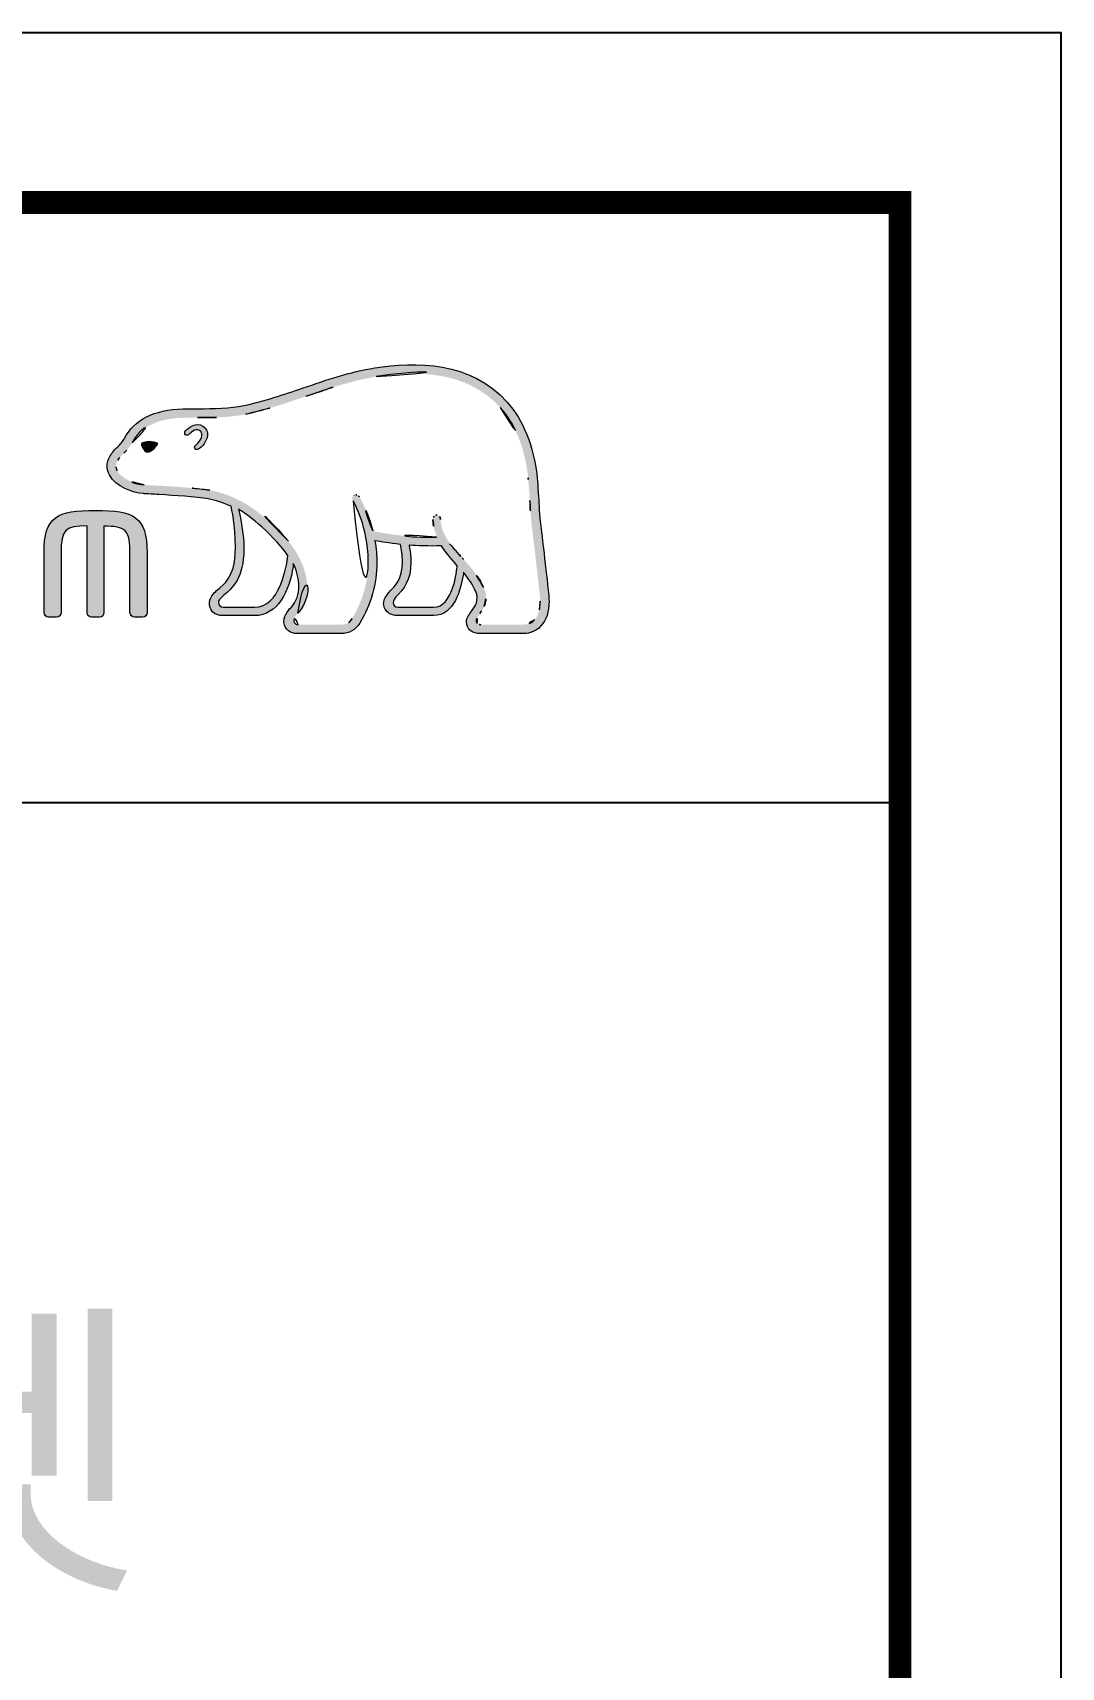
# Model space of a CAD drawing. Extents: x 16296660632 to 16296676072, y -37409619871 to -37409617340.
# Drawn here: x 16296676004.7 to 16296676071.9, y -37409617447.2 to -37409617340.5 of the extents above; entities that cross this region are included whole.
import ezdxf

# ---------------------------------------------------------------- set-up
doc = ezdxf.new("R2010")
doc.units = 0
doc.header["$LTSCALE"] = 10
doc.header["$MEASUREMENT"] = 0
doc.layers.get('0').update_dxf_attribs({"linetype": 'CONTINUOUS'})
doc.layers.add('레이어 1', color=7, linetype='CONTINUOUS', lineweight=0)
doc.styles.add('Daelim Dimension', font='NanumGothic.ttf')

msp = doc.modelspace()

# ---------------------------------------------------------------- hatches: boundary and pattern name
at = {"layer": '레이어 1'}
h = msp.add_hatch(color=5, dxfattribs=at)
h.dxf.hatch_style = 1
edge = h.paths.add_edge_path(flags=16)
edge.add_spline(control_points=[(16296676037.50094, -37409617378.81268), (16296676037.21741, -37409617379.12654), (16296676036.86111, -37409617379.12936), (16296676036.84569, -37409617379.12936), (16296676036.84569, -37409617379.12936), (16296676033.99148, -37409617379.12936), (16296676033.99148, -37409617379.12936), (16296676033.88661, -37409617379.12936), (16296676033.80649, -37409617379.10307), (16296676033.75459, -37409617379.05183), (16296676033.71128, -37409617379.00941), (16296676033.69024, -37409617378.94489), (16296676033.69024, -37409617378.86493), (16296676033.69024, -37409617378.70397), (16296676033.80774, -37409617378.55598), (16296676033.93257, -37409617378.39887), (16296676034.04829, -37409617378.25019), (16296676034.15823, -37409617378.10921), (16296676034.21977, -37409617377.93597), (16296676034.37601, -37409617377.51552), (16296676034.36004, -37409617377.06698), (16296676034.17348, -37409617376.67177), (16296676033.83647, -37409617375.95672), (16296676033.33642, -37409617375.39493), (16296676032.85177, -37409617374.85207), (16296676032.85177, -37409617374.85207), (16296676032.68764, -37409617374.67182), (16296676032.68764, -37409617374.67007), (16296676032.05764, -37409617373.96801), (16296676031.40659, -37409617373.24173), (16296676031.35522, -37409617372.25703), (16296676031.34347, -37409617372.06204), (16296676031.25335, -37409617371.94421), (16296676031.12798, -37409617371.94948), (16296676031.12798, -37409617371.94948), (16296676030.94333, -37409617372.03818), (16296676030.93931, -37409617372.03818), (16296676030.88934, -37409617372.09325), (16296676030.86146, -37409617372.1753), (16296676030.86146, -37409617372.26965), (16296676030.86146, -37409617372.26965), (16296676030.86304, -37409617372.30296), (16296676030.86304, -37409617372.30331), (16296676030.88829, -37409617372.65926), (16296676030.97315, -37409617373.00853), (16296676031.12237, -37409617373.37112), (16296676031.12237, -37409617373.37112), (16296676031.13693, -37409617373.40762), (16296676031.13693, -37409617373.40762), (16296676031.13693, -37409617373.40762), (16296676031.09834, -37409617373.409), (16296676031.09834, -37409617373.409), (16296676029.26601, -37409617373.48161), (16296676027.46966, -37409617373.13583), (16296676026.94135, -37409617373.00853), (16296676026.61555, -37409617371.69768), (16296676026.0871, -37409617370.82868), (16296676026.06429, -37409617370.79186), (16296676026.02326, -37409617370.72383), (16296676025.95768, -37409617370.67157), (16296676025.89456, -37409617370.65334), (16296676025.89456, -37409617370.65334), (16296676025.74025, -37409617370.67648), (16296676025.72132, -37409617370.67894), (16296676025.70835, -37409617370.69823), (16296676025.68135, -37409617370.7347), (16296676025.62173, -37409617370.81466), (16296676025.62173, -37409617370.81466), (16296676025.61438, -37409617370.87883), (16296676025.61438, -37409617370.87883), (16296676025.61438, -37409617370.87883), (16296676025.6631, -37409617371.05136), (16296676025.6631, -37409617371.05136), (16296676025.70309, -37409617371.12045), (16296676026.64396, -37409617372.76867), (16296676026.64396, -37409617374.95167), (16296676026.64396, -37409617376.29829), (16296676026.29012, -37409617377.5688), (16296676025.59227, -37409617378.72748), (16296676025.42552, -37409617379.00555), (16296676025.20582, -37409617379.12936), (16296676024.879, -37409617379.12936), (16296676024.879, -37409617379.12936), (16296676022.06544, -37409617379.12936), (16296676022.06544, -37409617379.12936), (16296676021.97217, -37409617379.12936), (16296676021.77754, -37409617379.06377), (16296676021.77754, -37409617378.86037), (16296676021.77754, -37409617378.74815), (16296676021.88152, -37409617378.56404), (16296676022.05477, -37409617378.37012), (16296676023.22726, -37409617377.06454), (16296676022.55081, -37409617375.02531), (16296676021.42635, -37409617373.68184), (16296676020.34026, -37409617372.38606), (16296676018.56774, -37409617370.75539), (16296676016.29181, -37409617370.35035), (16296676015.48524, -37409617370.20939), (16296676014.15984, -37409617370.13084), (16296676013.08937, -37409617370.06734), (16296676013.08937, -37409617370.06734), (16296676012.00734, -37409617370.00317), (16296676012.00734, -37409617370.00317), (16296676011.45204, -37409617369.96074), (16296676010.5343, -37409617369.61918), (16296676010.25498, -37409617369.09033), (16296676010.13698, -37409617368.87116), (16296676010.1503, -37409617368.64884), (16296676010.29828, -37409617368.3932), (16296676010.3914, -37409617368.2389), (16296676010.51922, -37409617368.10634), (16296676010.68001, -37409617367.94501), (16296676010.85779, -37409617367.76512), (16296676011.04068, -37409617367.57891), (16296676011.18307, -37409617367.33343), (16296676011.18307, -37409617367.33343), (16296676011.22392, -37409617367.25664), (16296676011.22392, -37409617367.25664), (16296676011.7673, -37409617366.2172), (16296676012.88667, -37409617365.66838), (16296676014.55225, -37409617365.62421), (16296676014.55225, -37409617365.62421), (16296676015.49156, -37409617365.61369), (16296676015.49156, -37409617365.61369), (16296676016.52291, -37409617365.60842), (16296676017.69315, -37409617365.60246), (16296676018.6547, -37409617365.39555), (16296676020.00518, -37409617365.10519), (16296676021.36005, -37409617364.64228), (16296676022.55571, -37409617364.2348), (16296676022.55571, -37409617364.2348), (16296676022.59393, -37409617364.22218), (16296676022.59393, -37409617364.22218), (16296676024.07276, -37409617363.71649), (16296676025.60209, -37409617363.1936), (16296676027.16543, -37409617362.93902), (16296676029.66739, -37409617362.52486), (16296676033.10319, -37409617362.53854), (16296676035.26481, -37409617364.96526), (16296676036.26392, -37409617366.08884), (16296676036.87935, -37409617367.63396), (16296676037.09117, -37409617369.55886), (16296676037.09117, -37409617369.55886), (16296676037.08311, -37409617369.55255), (16296676037.07573, -37409617369.54589), (16296676037.09291, -37409617369.58409), (16296676037.10905, -37409617369.80014), (16296676037.19812, -37409617371.02472), (16296676037.22373, -37409617371.61351), (16296676037.25074, -37409617372.22229), (16296676037.40467, -37409617373.35184), (16296676037.40467, -37409617373.35184), (16296676037.84093, -37409617377.12939), (16296676037.84093, -37409617377.12939), (16296676037.84093, -37409617377.12939), (16296676037.86688, -37409617377.58845), (16296676037.86688, -37409617377.58845), (16296676037.86688, -37409617378.13061), (16296676037.74414, -37409617378.54266), (16296676037.50094, -37409617378.81268)], knot_values=[0, 0, 0, 0, 1, 1, 1, 2, 2, 2, 3, 3, 3, 4, 4, 4, 5, 5, 5, 6, 6, 6, 7, 7, 7, 8, 8, 8, 9, 9, 9, 10, 10, 10, 11, 11, 11, 12, 12, 12, 13, 13, 13, 14, 14, 14, 15, 15, 15, 16, 16, 16, 17, 17, 17, 18, 18, 18, 19, 19, 19, 20, 20, 20, 21, 21, 21, 22, 22, 22, 23, 23, 23, 24, 24, 24, 25, 25, 25, 26, 26, 26, 27, 27, 27, 28, 28, 28, 29, 29, 29, 30, 30, 30, 31, 31, 31, 32, 32, 32, 33, 33, 33, 34, 34, 34, 35, 35, 35, 36, 36, 36, 37, 37, 37, 38, 38, 38, 39, 39, 39, 40, 40, 40, 41, 41, 41, 42, 42, 42, 43, 43, 43, 44, 44, 44, 45, 45, 45, 46, 46, 46, 47, 47, 47, 48, 48, 48, 49, 49, 49, 50, 50, 50, 51, 51, 51, 52, 52, 52, 53, 53, 53, 53], degree=3, periodic=0)
edge = h.paths.add_edge_path(flags=16)
edge.add_spline(control_points=[(16296676030.90284, -37409617377.99628), (16296676030.90284, -37409617377.99628), (16296676028.57448, -37409617377.99628), (16296676028.57448, -37409617377.99628), (16296676028.40229, -37409617377.99628), (16296676028.26623, -37409617377.85883), (16296676028.26623, -37409617377.68347), (16296676028.26623, -37409617377.5611), (16296676028.37249, -37409617377.40539), (16296676028.47297, -37409617377.29842), (16296676028.94657, -37409617376.845), (16296676029.43102, -37409617376.22079), (16296676029.43102, -37409617375.03583), (16296676029.43102, -37409617375.03583), (16296676029.40104, -37409617374.49752), (16296676029.40104, -37409617374.49543), (16296676029.40104, -37409617374.49543), (16296676029.31546, -37409617373.97184), (16296676029.31546, -37409617373.97184), (16296676029.31546, -37409617373.97184), (16296676029.3095, -37409617373.93887), (16296676029.3095, -37409617373.93887), (16296676029.3095, -37409617373.93887), (16296676029.34387, -37409617373.94134), (16296676029.34387, -37409617373.94134), (16296676029.77803, -37409617373.97254), (16296676030.62282, -37409617374.01955), (16296676031.42939, -37409617373.98132), (16296676031.63419, -37409617374.30711), (16296676031.96418, -37409617374.72617), (16296676032.44602, -37409617375.28445), (16296676032.42391, -37409617375.56221), (16296676032.19388, -37409617377.99628), (16296676030.90284, -37409617377.99628)], knot_values=[0, 0, 0, 0, 1, 1, 1, 2, 2, 2, 3, 3, 3, 4, 4, 4, 5, 5, 5, 6, 6, 6, 7, 7, 7, 8, 8, 8, 9, 9, 9, 10, 10, 10, 11, 11, 11, 11], degree=3, periodic=0)
edge = h.paths.add_edge_path(flags=16)
edge.add_spline(control_points=[(16296676019.21965, -37409617377.99628), (16296676019.21965, -37409617377.99628), (16296676017.17588, -37409617377.99628), (16296676017.17588, -37409617377.99628), (16296676017.02264, -37409617377.99628), (16296676016.8578, -37409617377.87004), (16296676016.8578, -37409617377.68347), (16296676016.8578, -37409617377.57022), (16296676016.95284, -37409617377.42993), (16296676017.12609, -37409617377.29071), (16296676017.64333, -37409617376.87866), (16296676018.42712, -37409617376.25513), (16296676018.51199, -37409617374.53363), (16296676018.51199, -37409617374.53363), (16296676018.52372, -37409617374.06408), (16296676018.52372, -37409617374.06408), (16296676018.52372, -37409617373.33186), (16296676018.35593, -37409617372.44779), (16296676018.19673, -37409617371.6577), (16296676018.19673, -37409617371.6577), (16296676018.17076, -37409617371.57706), (16296676018.17076, -37409617371.57706), (16296676018.17076, -37409617371.57706), (16296676018.23775, -37409617371.6293), (16296676018.23775, -37409617371.6293), (16296676018.54248, -37409617371.8169), (16296676020.21174, -37409617372.94821), (16296676021.39636, -37409617374.61958), (16296676021.29816, -37409617375.4107), (16296676020.85209, -37409617377.99628), (16296676019.21965, -37409617377.99628)], knot_values=[0, 0, 0, 0, 1, 1, 1, 2, 2, 2, 3, 3, 3, 4, 4, 4, 5, 5, 5, 6, 6, 6, 7, 7, 7, 8, 8, 8, 9, 9, 9, 10, 10, 10, 10], degree=3, periodic=0)
edge = h.paths.add_edge_path()
edge.add_spline(control_points=[(16296676038.41781, -37409617377.07224), (16296676038.41709, -37409617377.06698), (16296676037.98366, -37409617373.2733), (16296676037.98366, -37409617373.2733), (16296676037.82321, -37409617372.13954), (16296676037.80006, -37409617371.53496), (16296676037.77921, -37409617370.99912), (16296676037.77921, -37409617370.99912), (16296676037.67191, -37409617369.50135), (16296676037.67191, -37409617369.50028), (16296676037.44361, -37409617367.45021), (16296676036.78012, -37409617365.79428), (16296676035.69896, -37409617364.58337), (16296676033.36341, -37409617361.9592), (16296676029.71753, -37409617361.93149), (16296676027.06917, -37409617362.3681), (16296676025.44499, -37409617362.63673), (16296676023.89251, -37409617363.16663), (16296676022.39158, -37409617363.68002), (16296676022.39158, -37409617363.68002), (16296676022.3432, -37409617363.69719), (16296676022.3432, -37409617363.69719), (16296676021.16982, -37409617364.09731), (16296676019.83826, -37409617364.55286), (16296676018.53162, -37409617364.83128), (16296676017.63387, -37409617365.02312), (16296676016.50959, -37409617365.03189), (16296676015.51644, -37409617365.03715), (16296676015.51644, -37409617365.03715), (16296676014.53349, -37409617365.04906), (16296676014.53349, -37409617365.04906), (16296676012.64471, -37409617365.09572), (16296676011.35822, -37409617365.74976), (16296676010.70841, -37409617366.99221), (16296676010.70841, -37409617366.99221), (16296676010.67913, -37409617367.04586), (16296676010.67913, -37409617367.04586), (16296676010.57165, -37409617367.23419), (16296676010.41226, -37409617367.3941), (16296676010.26953, -37409617367.53719), (16296676010.11225, -37409617367.69569), (16296676009.93498, -37409617367.87347), (16296676009.79962, -37409617368.10352), (16296676009.66372, -37409617368.33393), (16296676009.59517, -37409617368.56747), (16296676009.59517, -37409617368.79682), (16296676009.59517, -37409617368.98969), (16296676009.64355, -37409617369.17907), (16296676009.74071, -37409617369.36002), (16296676010.14224, -37409617370.11821), (16296676011.28757, -37409617370.52744), (16296676011.97104, -37409617370.57619), (16296676011.97104, -37409617370.57619), (16296676012.97714, -37409617370.63931), (16296676013.00117, -37409617370.64142), (16296676014.00711, -37409617370.69823), (16296676015.38476, -37409617370.77782), (16296676016.18906, -37409617370.91986), (16296676016.65934, -37409617371.00297), (16296676017.19377, -37409617371.17164), (16296676017.68613, -37409617371.40347), (16296676017.72119, -37409617371.53111), (16296676017.97683, -37409617372.66767), (16296676017.97683, -37409617374.06478), (16296676017.97683, -37409617374.06478), (16296676017.96597, -37409617374.50806), (16296676017.96597, -37409617374.50806), (16296676017.8918, -37409617375.98125), (16296676017.24953, -37409617376.49606), (16296676016.77891, -37409617376.8727), (16296676016.73121, -37409617376.91023), (16296676016.3118, -37409617377.25845), (16296676016.28163, -37409617377.67752), (16296676016.26025, -37409617377.91458), (16296676016.32809, -37409617378.13061), (16296676016.47206, -37409617378.28596), (16296676016.62811, -37409617378.45428), (16296676016.86535, -37409617378.53949), (16296676017.17588, -37409617378.53949), (16296676017.17588, -37409617378.53949), (16296676019.21965, -37409617378.53949), (16296676019.21965, -37409617378.53949), (16296676020.74935, -37409617378.53949), (16296676021.50612, -37409617376.89235), (16296676021.73633, -37409617375.34933), (16296676021.73633, -37409617375.34933), (16296676021.74107, -37409617375.13226), (16296676021.74107, -37409617375.13226), (16296676021.74107, -37409617375.13226), (16296676021.80421, -37409617375.24097), (16296676021.80421, -37409617375.24097), (16296676022.00039, -37409617375.67756), (16296676022.11842, -37409617376.19939), (16296676022.11842, -37409617376.59249), (16296676022.11842, -37409617377.14413), (16296676021.94762, -37409617377.62597), (16296676021.62323, -37409617377.98506), (16296676021.54136, -37409617378.06608), (16296676021.13229, -37409617378.49005), (16296676021.13229, -37409617378.91332), (16296676021.13229, -37409617378.91332), (16296676021.13597, -37409617378.98312), (16296676021.13597, -37409617378.98312), (16296676021.19401, -37409617379.4832), (16296676021.59869, -37409617379.70657), (16296676021.97463, -37409617379.70657), (16296676021.97463, -37409617379.70657), (16296676024.879, -37409617379.70657), (16296676024.879, -37409617379.70657), (16296676025.40326, -37409617379.70657), (16296676025.82108, -37409617379.47054), (16296676026.08953, -37409617379.02521), (16296676026.82862, -37409617377.79815), (16296676027.20314, -37409617376.46556), (16296676027.20314, -37409617375.06563), (16296676027.20314, -37409617374.62867), (16296676027.16193, -37409617374.16227), (16296676027.08127, -37409617373.67833), (16296676027.08127, -37409617373.67833), (16296676027.07426, -37409617373.63975), (16296676027.07426, -37409617373.63975), (16296676027.07426, -37409617373.63975), (16296676027.11283, -37409617373.64783), (16296676027.11283, -37409617373.64783), (16296676027.46228, -37409617373.7155), (16296676028.02444, -37409617373.81299), (16296676028.71913, -37409617373.88803), (16296676028.71913, -37409617373.88803), (16296676028.73931, -37409617373.89049), (16296676028.73931, -37409617373.89049), (16296676028.73931, -37409617373.89049), (16296676028.83277, -37409617374.42284), (16296676028.83277, -37409617374.42284), (16296676028.83277, -37409617374.42284), (16296676028.85326, -37409617374.54907), (16296676028.85326, -37409617374.55118), (16296676028.85326, -37409617374.55118), (16296676028.88098, -37409617375.02216), (16296676028.88098, -37409617375.02216), (16296676028.88098, -37409617376.15241), (16296676028.36757, -37409617376.64406), (16296676028.09159, -37409617376.90777), (16296676028.08772, -37409617376.91128), (16296676027.70268, -37409617377.30263), (16296676027.66095, -37409617377.64981), (16296676027.66095, -37409617377.64981), (16296676027.64762, -37409617377.75643), (16296676027.64762, -37409617377.75643), (16296676027.64762, -37409617377.86549), (16296676027.67567, -37409617378.07941), (16296676027.86644, -37409617378.2765), (16296676028.03443, -37409617378.45149), (16296676028.29446, -37409617378.53949), (16296676028.64023, -37409617378.53949), (16296676028.64023, -37409617378.53949), (16296676030.90284, -37409617378.53949), (16296676030.90284, -37409617378.53949), (16296676032.27699, -37409617378.53949), (16296676032.69062, -37409617376.7924), (16296676032.85737, -37409617375.81329), (16296676032.85737, -37409617375.81329), (16296676032.8651, -37409617375.71229), (16296676032.8651, -37409617375.71229), (16296676032.8651, -37409617375.71229), (16296676032.91944, -37409617375.78629), (16296676032.91944, -37409617375.78629), (16296676033.2363, -37409617376.19098), (16296676033.5142, -37409617376.64089), (16296676033.64798, -37409617376.92075), (16296676033.71829, -37409617377.06628), (16296676033.75617, -37409617377.22794), (16296676033.75617, -37409617377.38997), (16296676033.75617, -37409617377.38997), (16296676033.70497, -37409617377.71751), (16296676033.70497, -37409617377.71751), (16296676033.65202, -37409617377.89529), (16296676033.53068, -37409617378.05906), (16296676033.41198, -37409617378.21758), (16296676033.23785, -37409617378.44376), (16296676033.0583, -37409617378.67837), (16296676033.0583, -37409617378.96313), (16296676033.0583, -37409617378.96313), (16296676033.07515, -37409617379.11987), (16296676033.07515, -37409617379.11987), (16296676033.15789, -37409617379.49792), (16296676033.46423, -37409617379.70657), (16296676033.93712, -37409617379.70657), (16296676033.93712, -37409617379.70657), (16296676036.84429, -37409617379.70657), (16296676036.84429, -37409617379.70657), (16296676036.9081, -37409617379.70657), (16296676037.47622, -37409617379.69256), (16296676037.92122, -37409617379.21106), (16296676038.27646, -37409617378.82637), (16296676038.44901, -37409617378.29752), (16296676038.44901, -37409617377.59545), (16296676038.44901, -37409617377.59545), (16296676038.41815, -37409617377.0747), (16296676038.41781, -37409617377.07224)], knot_values=[0, 0, 0, 0, 1, 1, 1, 2, 2, 2, 3, 3, 3, 4, 4, 4, 5, 5, 5, 6, 6, 6, 7, 7, 7, 8, 8, 8, 9, 9, 9, 10, 10, 10, 11, 11, 11, 12, 12, 12, 13, 13, 13, 14, 14, 14, 15, 15, 15, 16, 16, 16, 17, 17, 17, 18, 18, 18, 19, 19, 19, 20, 20, 20, 21, 21, 21, 22, 22, 22, 23, 23, 23, 24, 24, 24, 25, 25, 25, 26, 26, 26, 27, 27, 27, 28, 28, 28, 29, 29, 29, 30, 30, 30, 31, 31, 31, 32, 32, 32, 33, 33, 33, 34, 34, 34, 35, 35, 35, 36, 36, 36, 37, 37, 37, 38, 38, 38, 39, 39, 39, 40, 40, 40, 41, 41, 41, 42, 42, 42, 43, 43, 43, 44, 44, 44, 45, 45, 45, 46, 46, 46, 47, 47, 47, 48, 48, 48, 49, 49, 49, 50, 50, 50, 51, 51, 51, 52, 52, 52, 53, 53, 53, 54, 54, 54, 55, 55, 55, 56, 56, 56, 57, 57, 57, 58, 58, 58, 59, 59, 59, 60, 60, 60, 61, 61, 61, 62, 62, 62, 63, 63, 63, 64, 64, 64, 65, 65, 65, 66, 66, 66, 66], degree=3, periodic=0)
edge = h.paths.add_edge_path(flags=0)
edge.add_spline(control_points=[(16296676011.92159, -37409617367.26118), (16296676011.92159, -37409617367.26118), (16296676012.34452, -37409617367.07008), (16296676012.86844, -37409617367.27206), (16296676012.86844, -37409617367.27206), (16296676012.93332, -37409617367.29977), (16296676012.8488, -37409617367.41935), (16296676012.59368, -37409617367.76231), (16296676012.34224, -37409617367.83632), (16296676012.34224, -37409617367.83632), (16296676012.34224, -37409617367.83632), (16296676012.16007, -37409617367.90048), (16296676012.05767, -37409617367.77634), (16296676011.85076, -37409617367.53367), (16296676011.84446, -37409617367.39234), (16296676011.84446, -37409617367.39234), (16296676011.84446, -37409617367.39234), (16296676011.82306, -37409617367.28749), (16296676011.92159, -37409617367.26118)], knot_values=[0, 0, 0, 0, 1, 1, 1, 2, 2, 2, 3, 3, 3, 4, 4, 4, 5, 5, 5, 6, 6, 6, 6], degree=3, periodic=0)
edge = h.paths.add_edge_path(flags=0)
edge.add_spline(control_points=[(16296676014.71251, -37409617366.48337), (16296676014.6492, -37409617366.55246), (16296676014.6443, -37409617366.66749), (16296676014.71251, -37409617366.72815), (16296676014.77774, -37409617366.78706), (16296676014.89083, -37409617366.77164), (16296676014.95395, -37409617366.70221), (16296676014.98762, -37409617366.66749), (16296676015.33479, -37409617366.25543), (16296676015.63428, -37409617366.46619), (16296676015.74368, -37409617366.54475), (16296676015.78893, -37409617366.65626), (16296676015.77281, -37409617366.80038), (16296676015.7472, -37409617367.03148), (16296676015.54679, -37409617367.29381), (16296676015.40669, -37409617367.38358), (16296676015.32831, -37409617367.43127), (16296676015.27659, -37409617367.53367), (16296676015.31376, -37409617367.61644), (16296676015.35058, -37409617367.69883), (16296676015.45543, -37409617367.7234), (16296676015.53959, -37409617367.68411), (16296676015.79033, -37409617367.56417), (16296676016.10648, -37409617367.1637), (16296676016.14979, -37409617366.79023), (16296676016.17854, -37409617366.53002), (16296676016.06176, -37409617366.3175), (16296676015.8538, -37409617366.17408), (16296676015.40669, -37409617365.85671), (16296676014.89994, -37409617366.28137), (16296676014.71251, -37409617366.48337)], knot_values=[0, 0, 0, 0, 1, 1, 1, 2, 2, 2, 3, 3, 3, 4, 4, 4, 5, 5, 5, 6, 6, 6, 7, 7, 7, 8, 8, 8, 9, 9, 9, 10, 10, 10, 10], degree=3, periodic=0)
edge = h.paths.add_edge_path(flags=0)
edge.add_spline(control_points=[(16296676014.65534, -37409617366.79302), (16296676014.65534, -37409617366.79302), (16296676014.65534, -37409617366.79302), (16296676014.65534, -37409617366.79302), (16296676014.65534, -37409617366.79302), (16296676014.65534, -37409617366.79302), (16296676014.65534, -37409617366.79302)], knot_values=[0, 0, 0, 0, 1, 1, 1, 2, 2, 2, 2], degree=3, periodic=0)
h = msp.add_hatch(color=5, dxfattribs=at)
h.dxf.hatch_style = 2
edge = h.paths.add_edge_path()
edge.add_spline(control_points=[(16296676014.71251, -37409617366.48337), (16296676014.6492, -37409617366.55246), (16296676014.6443, -37409617366.66749), (16296676014.71251, -37409617366.72815), (16296676014.77774, -37409617366.78706), (16296676014.89083, -37409617366.77164), (16296676014.95395, -37409617366.70221), (16296676014.98762, -37409617366.66749), (16296676015.33479, -37409617366.25543), (16296676015.63428, -37409617366.46619), (16296676015.74368, -37409617366.54475), (16296676015.78893, -37409617366.65626), (16296676015.77281, -37409617366.80038), (16296676015.7472, -37409617367.03148), (16296676015.54679, -37409617367.29381), (16296676015.40669, -37409617367.38358), (16296676015.32831, -37409617367.43127), (16296676015.27659, -37409617367.53367), (16296676015.31376, -37409617367.61644), (16296676015.35058, -37409617367.69883), (16296676015.45543, -37409617367.7234), (16296676015.53959, -37409617367.68411), (16296676015.79033, -37409617367.56417), (16296676016.10648, -37409617367.1637), (16296676016.14979, -37409617366.79023), (16296676016.17854, -37409617366.53002), (16296676016.06176, -37409617366.3175), (16296676015.8538, -37409617366.17408), (16296676015.40669, -37409617365.85671), (16296676014.89994, -37409617366.28137), (16296676014.71251, -37409617366.48337)], knot_values=[0, 0, 0, 0, 1, 1, 1, 2, 2, 2, 3, 3, 3, 4, 4, 4, 5, 5, 5, 6, 6, 6, 7, 7, 7, 8, 8, 8, 9, 9, 9, 10, 10, 10, 10], degree=3, periodic=0)
h = msp.add_hatch(color=5, dxfattribs=at)
h.dxf.hatch_style = 2
edge = h.paths.add_edge_path()
edge.add_spline(control_points=[(16296676011.92159, -37409617367.26118), (16296676011.92159, -37409617367.26118), (16296676012.34452, -37409617367.07008), (16296676012.86844, -37409617367.27206), (16296676012.86844, -37409617367.27206), (16296676012.93332, -37409617367.29977), (16296676012.8488, -37409617367.41935), (16296676012.59368, -37409617367.76231), (16296676012.34224, -37409617367.83632), (16296676012.34224, -37409617367.83632), (16296676012.34224, -37409617367.83632), (16296676012.16007, -37409617367.90048), (16296676012.05767, -37409617367.77634), (16296676011.85076, -37409617367.53367), (16296676011.84446, -37409617367.39234), (16296676011.84446, -37409617367.39234), (16296676011.84446, -37409617367.39234), (16296676011.82306, -37409617367.28749), (16296676011.92159, -37409617367.26118)], knot_values=[0, 0, 0, 0, 1, 1, 1, 2, 2, 2, 3, 3, 3, 4, 4, 4, 5, 5, 5, 6, 6, 6, 6], degree=3, periodic=0)
h = msp.add_hatch(color=5, dxfattribs=at)
h.dxf.hatch_style = 2
edge = h.paths.add_edge_path()
edge.add_spline(control_points=[(16296676005.47641, -37409617374.4358), (16296676005.47641, -37409617374.4358), (16296676005.47641, -37409617378.33541), (16296676005.47641, -37409617378.33541), (16296676005.47641, -37409617378.50407), (16296676005.60895, -37409617378.64119), (16296676005.77168, -37409617378.64119), (16296676005.77168, -37409617378.64119), (16296676006.29348, -37409617378.64119), (16296676006.29348, -37409617378.64119), (16296676006.47759, -37409617378.64119), (16296676006.58771, -37409617378.4862), (16296676006.58771, -37409617378.33541), (16296676006.58771, -37409617378.33541), (16296676006.58771, -37409617374.53224), (16296676006.58771, -37409617374.53224), (16296676006.58771, -37409617372.85528), (16296676006.87212, -37409617372.69221), (16296676008.29027, -37409617372.68835), (16296676008.29027, -37409617372.79146), (16296676008.29027, -37409617378.33541), (16296676008.29027, -37409617378.33541), (16296676008.29027, -37409617378.5104), (16296676008.41618, -37409617378.64119), (16296676008.5831, -37409617378.64119), (16296676008.5831, -37409617378.64119), (16296676009.0958, -37409617378.64119), (16296676009.0958, -37409617378.64119), (16296676009.2792, -37409617378.64119), (16296676009.38898, -37409617378.4862), (16296676009.38898, -37409617378.33541), (16296676009.38898, -37409617378.33541), (16296676009.38898, -37409617372.80865), (16296676009.38898, -37409617372.69923), (16296676010.05246, -37409617372.70168), (16296676010.51852, -37409617372.75639), (16296676010.77084, -37409617373.00853), (16296676011.03664, -37409617373.27399), (16296676011.08855, -37409617373.76916), (16296676011.08855, -37409617374.53224), (16296676011.08855, -37409617374.53224), (16296676011.08855, -37409617378.33541), (16296676011.08855, -37409617378.33541), (16296676011.08855, -37409617378.50094), (16296676011.2241, -37409617378.64119), (16296676011.38436, -37409617378.64119), (16296676011.38436, -37409617378.64119), (16296676011.90863, -37409617378.64119), (16296676011.90863, -37409617378.64119), (16296676012.09046, -37409617378.64119), (16296676012.20284, -37409617378.48269), (16296676012.20284, -37409617378.33541), (16296676012.20284, -37409617378.33541), (16296676012.20284, -37409617374.4358), (16296676012.20284, -37409617374.4358), (16296676012.20284, -37409617372.07221), (16296676011.36472, -37409617371.67172), (16296676008.84576, -37409617371.67172), (16296676006.31769, -37409617371.67172), (16296676005.47641, -37409617372.07221), (16296676005.47641, -37409617374.4358)], knot_values=[0, 0, 0, 0, 1, 1, 1, 2, 2, 2, 3, 3, 3, 4, 4, 4, 5, 5, 5, 6, 6, 6, 7, 7, 7, 8, 8, 8, 9, 9, 9, 10, 10, 10, 11, 11, 11, 12, 12, 12, 13, 13, 13, 14, 14, 14, 15, 15, 15, 16, 16, 16, 17, 17, 17, 18, 18, 18, 19, 19, 19, 20, 20, 20, 20], degree=3, periodic=0)

# ---------------------------------------------------------------- linework, layer by layer
at = {"color": 5}
msp.add_line((16296676019.12909, -37409617378.53949), (16296676019.12909, -37409617378.53949), dxfattribs=at)
at = {"color": 5, "ltscale": 40}
msp.add_line((16296676061.3606, -37409617390.7536), (16296675957.3175, -37409617390.7536), dxfattribs=at)
at = {"ltscale": 0.5}
msp.add_lwpolyline([(16296675420.89228, -37409617817.49117), (16296676071.89228, -37409617817.49117), (16296676071.89228, -37409617340.49117), (16296675420.89228, -37409617340.49117)], close=True, dxfattribs=at)
at = {"color": 5, "linetype": 'ByBlock', "lineweight": 200, "const_width": 1.5}
msp.add_lwpolyline([(16296675431.36048, -37409617797.06645), (16296676061.36048, -37409617797.06645), (16296676061.36048, -37409617351.56645), (16296675431.36048, -37409617351.56645)], close=True, dxfattribs=at)
at = {"layer": '레이어 1', "color": 5}
for points, knots in [([(16296676038.41781, -37409617377.07224), (16296676038.41709, -37409617377.06698), (16296676037.98366, -37409617373.2733), (16296676037.98366, -37409617373.2733), (16296676037.82321, -37409617372.13954), (16296676037.80006, -37409617371.53496), (16296676037.77921, -37409617370.99912), (16296676037.77921, -37409617370.99912), (16296676037.67191, -37409617369.50135), (16296676037.67191, -37409617369.50028), (16296676037.44361, -37409617367.45021), (16296676036.78012, -37409617365.79428), (16296676035.69896, -37409617364.58337), (16296676033.36341, -37409617361.9592), (16296676029.71753, -37409617361.93149), (16296676027.06917, -37409617362.3681), (16296676025.44499, -37409617362.63673), (16296676023.89251, -37409617363.16663), (16296676022.39158, -37409617363.68002), (16296676022.39158, -37409617363.68002), (16296676022.3432, -37409617363.69719), (16296676022.3432, -37409617363.69719), (16296676021.16982, -37409617364.09731), (16296676019.83826, -37409617364.55286), (16296676018.53162, -37409617364.83128), (16296676017.63387, -37409617365.02312), (16296676016.50959, -37409617365.03189), (16296676015.51644, -37409617365.03715), (16296676015.51644, -37409617365.03715), (16296676014.53349, -37409617365.04906), (16296676014.53349, -37409617365.04906), (16296676012.64471, -37409617365.09572), (16296676011.35822, -37409617365.74976), (16296676010.70841, -37409617366.99221), (16296676010.70841, -37409617366.99221), (16296676010.67913, -37409617367.04586), (16296676010.67913, -37409617367.04586), (16296676010.57165, -37409617367.23419), (16296676010.41226, -37409617367.3941), (16296676010.26953, -37409617367.53719), (16296676010.11225, -37409617367.69569), (16296676009.93498, -37409617367.87347), (16296676009.79962, -37409617368.10352), (16296676009.66372, -37409617368.33393), (16296676009.59517, -37409617368.56747), (16296676009.59517, -37409617368.79682), (16296676009.59517, -37409617368.98969), (16296676009.64355, -37409617369.17907), (16296676009.74071, -37409617369.36002), (16296676010.14224, -37409617370.11821), (16296676011.28757, -37409617370.52744), (16296676011.97104, -37409617370.57619), (16296676011.97104, -37409617370.57619), (16296676012.97714, -37409617370.63931), (16296676013.00117, -37409617370.64142), (16296676014.00711, -37409617370.69823), (16296676015.38476, -37409617370.77782), (16296676016.18906, -37409617370.91986), (16296676016.65934, -37409617371.00297), (16296676017.19377, -37409617371.17164), (16296676017.68613, -37409617371.40347), (16296676017.72119, -37409617371.53111), (16296676017.97683, -37409617372.66767), (16296676017.97683, -37409617374.06478), (16296676017.97683, -37409617374.06478), (16296676017.96597, -37409617374.50806), (16296676017.96597, -37409617374.50806), (16296676017.8918, -37409617375.98125), (16296676017.24953, -37409617376.49606), (16296676016.77891, -37409617376.8727), (16296676016.73121, -37409617376.91023), (16296676016.3118, -37409617377.25845), (16296676016.28163, -37409617377.67752), (16296676016.26025, -37409617377.91458), (16296676016.32809, -37409617378.13061), (16296676016.47206, -37409617378.28596), (16296676016.62811, -37409617378.45428), (16296676016.86535, -37409617378.53949), (16296676017.17588, -37409617378.53949), (16296676017.17588, -37409617378.53949), (16296676019.21965, -37409617378.53949), (16296676019.21965, -37409617378.53949), (16296676020.74935, -37409617378.53949), (16296676021.50612, -37409617376.89235), (16296676021.73633, -37409617375.34933), (16296676021.73633, -37409617375.34933), (16296676021.74107, -37409617375.13226), (16296676021.74107, -37409617375.13226), (16296676021.74107, -37409617375.13226), (16296676021.80421, -37409617375.24097), (16296676021.80421, -37409617375.24097), (16296676022.00039, -37409617375.67756), (16296676022.11842, -37409617376.19939), (16296676022.11842, -37409617376.59249), (16296676022.11842, -37409617377.14413), (16296676021.94762, -37409617377.62597), (16296676021.62323, -37409617377.98506), (16296676021.54136, -37409617378.06608), (16296676021.13229, -37409617378.49005), (16296676021.13229, -37409617378.91332), (16296676021.13229, -37409617378.91332), (16296676021.13597, -37409617378.98312), (16296676021.13597, -37409617378.98312), (16296676021.19401, -37409617379.4832), (16296676021.59869, -37409617379.70657), (16296676021.97463, -37409617379.70657), (16296676021.97463, -37409617379.70657), (16296676024.879, -37409617379.70657), (16296676024.879, -37409617379.70657), (16296676025.40326, -37409617379.70657), (16296676025.82108, -37409617379.47054), (16296676026.08953, -37409617379.02521), (16296676026.82862, -37409617377.79815), (16296676027.20314, -37409617376.46556), (16296676027.20314, -37409617375.06563), (16296676027.20314, -37409617374.62867), (16296676027.16193, -37409617374.16227), (16296676027.08127, -37409617373.67833), (16296676027.08127, -37409617373.67833), (16296676027.07426, -37409617373.63975), (16296676027.07426, -37409617373.63975), (16296676027.07426, -37409617373.63975), (16296676027.11283, -37409617373.64783), (16296676027.11283, -37409617373.64783), (16296676027.46228, -37409617373.7155), (16296676028.02444, -37409617373.81299), (16296676028.71913, -37409617373.88803), (16296676028.71913, -37409617373.88803), (16296676028.73931, -37409617373.89049), (16296676028.73931, -37409617373.89049), (16296676028.73931, -37409617373.89049), (16296676028.83277, -37409617374.42284), (16296676028.83277, -37409617374.42284), (16296676028.83277, -37409617374.42284), (16296676028.85326, -37409617374.54907), (16296676028.85326, -37409617374.55118), (16296676028.85326, -37409617374.55118), (16296676028.88098, -37409617375.02216), (16296676028.88098, -37409617375.02216), (16296676028.88098, -37409617376.15241), (16296676028.36757, -37409617376.64406), (16296676028.09159, -37409617376.90777), (16296676028.08772, -37409617376.91128), (16296676027.70268, -37409617377.30263), (16296676027.66095, -37409617377.64981), (16296676027.66095, -37409617377.64981), (16296676027.64762, -37409617377.75643), (16296676027.64762, -37409617377.75643), (16296676027.64762, -37409617377.86549), (16296676027.67567, -37409617378.07941), (16296676027.86644, -37409617378.2765), (16296676028.03443, -37409617378.45149), (16296676028.29446, -37409617378.53949), (16296676028.64023, -37409617378.53949), (16296676028.64023, -37409617378.53949), (16296676030.90284, -37409617378.53949), (16296676030.90284, -37409617378.53949), (16296676032.27699, -37409617378.53949), (16296676032.69062, -37409617376.7924), (16296676032.85737, -37409617375.81329), (16296676032.85737, -37409617375.81329), (16296676032.8651, -37409617375.71229), (16296676032.8651, -37409617375.71229), (16296676032.8651, -37409617375.71229), (16296676032.91944, -37409617375.78629), (16296676032.91944, -37409617375.78629), (16296676033.2363, -37409617376.19098), (16296676033.5142, -37409617376.64089), (16296676033.64798, -37409617376.92075), (16296676033.71829, -37409617377.06628), (16296676033.75617, -37409617377.22794), (16296676033.75617, -37409617377.38997), (16296676033.75617, -37409617377.38997), (16296676033.70497, -37409617377.71751), (16296676033.70497, -37409617377.71751), (16296676033.65202, -37409617377.89529), (16296676033.53068, -37409617378.05906), (16296676033.41198, -37409617378.21758), (16296676033.23785, -37409617378.44376), (16296676033.0583, -37409617378.67837), (16296676033.0583, -37409617378.96313), (16296676033.0583, -37409617378.96313), (16296676033.07515, -37409617379.11987), (16296676033.07515, -37409617379.11987), (16296676033.15789, -37409617379.49792), (16296676033.46423, -37409617379.70657), (16296676033.93712, -37409617379.70657), (16296676033.93712, -37409617379.70657), (16296676036.84429, -37409617379.70657), (16296676036.84429, -37409617379.70657), (16296676036.9081, -37409617379.70657), (16296676037.47622, -37409617379.69256), (16296676037.92122, -37409617379.21106), (16296676038.27646, -37409617378.82637), (16296676038.44901, -37409617378.29752), (16296676038.44901, -37409617377.59545), (16296676038.44901, -37409617377.59545), (16296676038.41815, -37409617377.0747), (16296676038.41781, -37409617377.07224)], [0, 0, 0, 0, 1, 1, 1, 2, 2, 2, 3, 3, 3, 4, 4, 4, 5, 5, 5, 6, 6, 6, 7, 7, 7, 8, 8, 8, 9, 9, 9, 10, 10, 10, 11, 11, 11, 12, 12, 12, 13, 13, 13, 14, 14, 14, 15, 15, 15, 16, 16, 16, 17, 17, 17, 18, 18, 18, 19, 19, 19, 20, 20, 20, 21, 21, 21, 22, 22, 22, 23, 23, 23, 24, 24, 24, 25, 25, 25, 26, 26, 26, 27, 27, 27, 28, 28, 28, 29, 29, 29, 30, 30, 30, 31, 31, 31, 32, 32, 32, 33, 33, 33, 34, 34, 34, 35, 35, 35, 36, 36, 36, 37, 37, 37, 38, 38, 38, 39, 39, 39, 40, 40, 40, 41, 41, 41, 42, 42, 42, 43, 43, 43, 44, 44, 44, 45, 45, 45, 46, 46, 46, 47, 47, 47, 48, 48, 48, 49, 49, 49, 50, 50, 50, 51, 51, 51, 52, 52, 52, 53, 53, 53, 54, 54, 54, 55, 55, 55, 56, 56, 56, 57, 57, 57, 58, 58, 58, 59, 59, 59, 60, 60, 60, 61, 61, 61, 62, 62, 62, 63, 63, 63, 64, 64, 64, 65, 65, 65, 66, 66, 66, 66]), ([(16296676014.71251, -37409617366.48337), (16296676014.6492, -37409617366.55246), (16296676014.6443, -37409617366.66749), (16296676014.71251, -37409617366.72815), (16296676014.77774, -37409617366.78706), (16296676014.89083, -37409617366.77164), (16296676014.95395, -37409617366.70221), (16296676014.98762, -37409617366.66749), (16296676015.33479, -37409617366.25543), (16296676015.63428, -37409617366.46619), (16296676015.74368, -37409617366.54475), (16296676015.78893, -37409617366.65626), (16296676015.77281, -37409617366.80038), (16296676015.7472, -37409617367.03148), (16296676015.54679, -37409617367.29381), (16296676015.40669, -37409617367.38358), (16296676015.32831, -37409617367.43127), (16296676015.27659, -37409617367.53367), (16296676015.31376, -37409617367.61644), (16296676015.35058, -37409617367.69883), (16296676015.45543, -37409617367.7234), (16296676015.53959, -37409617367.68411), (16296676015.79033, -37409617367.56417), (16296676016.10648, -37409617367.1637), (16296676016.14979, -37409617366.79023), (16296676016.17854, -37409617366.53002), (16296676016.06176, -37409617366.3175), (16296676015.8538, -37409617366.17408), (16296676015.40669, -37409617365.85671), (16296676014.89994, -37409617366.28137), (16296676014.71251, -37409617366.48337)], [0, 0, 0, 0, 1, 1, 1, 2, 2, 2, 3, 3, 3, 4, 4, 4, 5, 5, 5, 6, 6, 6, 7, 7, 7, 8, 8, 8, 9, 9, 9, 10, 10, 10, 10]), ([(16296676011.92159, -37409617367.26118), (16296676011.92159, -37409617367.26118), (16296676012.34452, -37409617367.07008), (16296676012.86844, -37409617367.27206), (16296676012.86844, -37409617367.27206), (16296676012.93332, -37409617367.29977), (16296676012.8488, -37409617367.41935), (16296676012.59368, -37409617367.76231), (16296676012.34224, -37409617367.83632), (16296676012.34224, -37409617367.83632), (16296676012.34224, -37409617367.83632), (16296676012.16007, -37409617367.90048), (16296676012.05767, -37409617367.77634), (16296676011.85076, -37409617367.53367), (16296676011.84446, -37409617367.39234), (16296676011.84446, -37409617367.39234), (16296676011.84446, -37409617367.39234), (16296676011.82306, -37409617367.28749), (16296676011.92159, -37409617367.26118)], [0, 0, 0, 0, 1, 1, 1, 2, 2, 2, 3, 3, 3, 4, 4, 4, 5, 5, 5, 6, 6, 6, 6]), ([(16296676014.65534, -37409617366.79302), (16296676014.65534, -37409617366.79302), (16296676014.65534, -37409617366.79302), (16296676014.65534, -37409617366.79302), (16296676014.65534, -37409617366.79302), (16296676014.65534, -37409617366.79302), (16296676014.65534, -37409617366.79302)], [0, 0, 0, 0, 1, 1, 1, 2, 2, 2, 2]), ([(16296676025.6631, -37409617371.05136), (16296676025.70309, -37409617371.12045), (16296676026.64396, -37409617372.76867), (16296676026.64396, -37409617374.95167), (16296676026.64396, -37409617376.29829), (16296676026.29012, -37409617377.5688), (16296676025.59227, -37409617378.72748)], [24, 24, 24, 24, 25, 25, 25, 26, 26, 26, 26]), ([(16296676005.47641, -37409617374.4358), (16296676005.47641, -37409617374.4358), (16296676005.47641, -37409617378.33541), (16296676005.47641, -37409617378.33541), (16296676005.47641, -37409617378.50407), (16296676005.60895, -37409617378.64119), (16296676005.77168, -37409617378.64119), (16296676005.77168, -37409617378.64119), (16296676006.29348, -37409617378.64119), (16296676006.29348, -37409617378.64119), (16296676006.47759, -37409617378.64119), (16296676006.58771, -37409617378.4862), (16296676006.58771, -37409617378.33541), (16296676006.58771, -37409617378.33541), (16296676006.58771, -37409617374.53224), (16296676006.58771, -37409617374.53224), (16296676006.58771, -37409617372.85528), (16296676006.87212, -37409617372.69221), (16296676008.29027, -37409617372.68835), (16296676008.29027, -37409617372.79146), (16296676008.29027, -37409617378.33541), (16296676008.29027, -37409617378.33541), (16296676008.29027, -37409617378.5104), (16296676008.41618, -37409617378.64119), (16296676008.5831, -37409617378.64119), (16296676008.5831, -37409617378.64119), (16296676009.0958, -37409617378.64119), (16296676009.0958, -37409617378.64119), (16296676009.2792, -37409617378.64119), (16296676009.38898, -37409617378.4862), (16296676009.38898, -37409617378.33541), (16296676009.38898, -37409617378.33541), (16296676009.38898, -37409617372.80865), (16296676009.38898, -37409617372.69923), (16296676010.05246, -37409617372.70168), (16296676010.51852, -37409617372.75639), (16296676010.77084, -37409617373.00853), (16296676011.03664, -37409617373.27399), (16296676011.08855, -37409617373.76916), (16296676011.08855, -37409617374.53224), (16296676011.08855, -37409617374.53224), (16296676011.08855, -37409617378.33541), (16296676011.08855, -37409617378.33541), (16296676011.08855, -37409617378.50094), (16296676011.2241, -37409617378.64119), (16296676011.38436, -37409617378.64119), (16296676011.38436, -37409617378.64119), (16296676011.90863, -37409617378.64119), (16296676011.90863, -37409617378.64119), (16296676012.09046, -37409617378.64119), (16296676012.20284, -37409617378.48269), (16296676012.20284, -37409617378.33541), (16296676012.20284, -37409617378.33541), (16296676012.20284, -37409617374.4358), (16296676012.20284, -37409617374.4358), (16296676012.20284, -37409617372.07221), (16296676011.36472, -37409617371.67172), (16296676008.84576, -37409617371.67172), (16296676006.31769, -37409617371.67172), (16296676005.47641, -37409617372.07221), (16296676005.47641, -37409617374.4358)], [0, 0, 0, 0, 1, 1, 1, 2, 2, 2, 3, 3, 3, 4, 4, 4, 5, 5, 5, 6, 6, 6, 7, 7, 7, 8, 8, 8, 9, 9, 9, 10, 10, 10, 11, 11, 11, 12, 12, 12, 13, 13, 13, 14, 14, 14, 15, 15, 15, 16, 16, 16, 17, 17, 17, 18, 18, 18, 19, 19, 19, 20, 20, 20, 20]), ([(16296676019.21965, -37409617377.99628), (16296676019.21965, -37409617377.99628), (16296676017.17588, -37409617377.99628), (16296676017.17588, -37409617377.99628), (16296676017.02264, -37409617377.99628), (16296676016.8578, -37409617377.87004), (16296676016.8578, -37409617377.68347), (16296676016.8578, -37409617377.57022), (16296676016.95284, -37409617377.42993), (16296676017.12609, -37409617377.29071), (16296676017.64333, -37409617376.87866), (16296676018.42712, -37409617376.25513), (16296676018.51199, -37409617374.53363), (16296676018.51199, -37409617374.53363), (16296676018.52372, -37409617374.06408), (16296676018.52372, -37409617374.06408), (16296676018.52372, -37409617373.33186), (16296676018.35593, -37409617372.44779), (16296676018.19673, -37409617371.6577), (16296676018.19673, -37409617371.6577), (16296676018.17076, -37409617371.57706), (16296676018.17076, -37409617371.57706), (16296676018.17076, -37409617371.57706), (16296676018.23775, -37409617371.6293), (16296676018.23775, -37409617371.6293), (16296676018.54248, -37409617371.8169), (16296676020.21174, -37409617372.94821), (16296676021.39636, -37409617374.61958), (16296676021.29816, -37409617375.4107), (16296676020.85209, -37409617377.99628), (16296676019.21965, -37409617377.99628)], [0, 0, 0, 0, 1, 1, 1, 2, 2, 2, 3, 3, 3, 4, 4, 4, 5, 5, 5, 6, 6, 6, 7, 7, 7, 8, 8, 8, 9, 9, 9, 10, 10, 10, 10]), ([(16296676030.90284, -37409617377.99628), (16296676030.90284, -37409617377.99628), (16296676028.57448, -37409617377.99628), (16296676028.57448, -37409617377.99628), (16296676028.40229, -37409617377.99628), (16296676028.26623, -37409617377.85883), (16296676028.26623, -37409617377.68347), (16296676028.26623, -37409617377.5611), (16296676028.37249, -37409617377.40539), (16296676028.47297, -37409617377.29842), (16296676028.94657, -37409617376.845), (16296676029.43102, -37409617376.22079), (16296676029.43102, -37409617375.03583), (16296676029.43102, -37409617375.03583), (16296676029.40104, -37409617374.49752), (16296676029.40104, -37409617374.49543), (16296676029.40104, -37409617374.49543), (16296676029.31546, -37409617373.97184), (16296676029.31546, -37409617373.97184), (16296676029.31546, -37409617373.97184), (16296676029.3095, -37409617373.93887), (16296676029.3095, -37409617373.93887), (16296676029.3095, -37409617373.93887), (16296676029.34387, -37409617373.94134), (16296676029.34387, -37409617373.94134), (16296676029.77803, -37409617373.97254), (16296676030.62282, -37409617374.01955), (16296676031.42939, -37409617373.98132), (16296676031.63419, -37409617374.30711), (16296676031.96418, -37409617374.72617), (16296676032.44602, -37409617375.28445), (16296676032.42391, -37409617375.56221), (16296676032.19388, -37409617377.99628), (16296676030.90284, -37409617377.99628)], [0, 0, 0, 0, 1, 1, 1, 2, 2, 2, 3, 3, 3, 4, 4, 4, 5, 5, 5, 6, 6, 6, 7, 7, 7, 8, 8, 8, 9, 9, 9, 10, 10, 10, 11, 11, 11, 11]), ([(16296676022.06544, -37409617379.12936), (16296676021.97217, -37409617379.12936), (16296676021.77754, -37409617379.06377), (16296676021.77754, -37409617378.86037), (16296676021.77754, -37409617378.74815), (16296676021.88152, -37409617378.56404), (16296676022.05477, -37409617378.37012)], [28, 28, 28, 28, 29, 29, 29, 30, 30, 30, 30]), ([(16296676033.75459, -37409617379.05183), (16296676033.71128, -37409617379.00941), (16296676033.69024, -37409617378.94489), (16296676033.69024, -37409617378.86493), (16296676033.69024, -37409617378.70397), (16296676033.80774, -37409617378.55598), (16296676033.93257, -37409617378.39887)], [3, 3, 3, 3, 4, 4, 4, 5, 5, 5, 5])]:
    msp.add_open_spline(points, degree=3, knots=knots, dxfattribs=at)
for points in [[(16296676027.16543, -37409617362.93902), (16296676029.66739, -37409617362.52486), (16296676033.10319, -37409617362.53854), (16296676035.26481, -37409617364.96526)], [(16296676022.59393, -37409617364.22218), (16296676024.07276, -37409617363.71649), (16296676025.60209, -37409617363.1936), (16296676027.16543, -37409617362.93902)], [(16296676018.6547, -37409617365.39555), (16296676020.00518, -37409617365.10519), (16296676021.36005, -37409617364.64228), (16296676022.55571, -37409617364.2348)], [(16296676022.55571, -37409617364.2348), (16296676022.55571, -37409617364.2348), (16296676022.59393, -37409617364.22218), (16296676022.59393, -37409617364.22218)], [(16296676011.22392, -37409617367.25664), (16296676011.7673, -37409617366.2172), (16296676012.88667, -37409617365.66838), (16296676014.55225, -37409617365.62421)], [(16296676014.55225, -37409617365.62421), (16296676014.55225, -37409617365.62421), (16296676015.49156, -37409617365.61369), (16296676015.49156, -37409617365.61369)], [(16296676015.49156, -37409617365.61369), (16296676016.52291, -37409617365.60842), (16296676017.69315, -37409617365.60246), (16296676018.6547, -37409617365.39555)], [(16296676035.26481, -37409617364.96526), (16296676036.26392, -37409617366.08884), (16296676036.87935, -37409617367.63396), (16296676037.09117, -37409617369.55886)], [(16296676010.29828, -37409617368.3932), (16296676010.3914, -37409617368.2389), (16296676010.51922, -37409617368.10634), (16296676010.68001, -37409617367.94501)], [(16296676010.68001, -37409617367.94501), (16296676010.85779, -37409617367.76512), (16296676011.04068, -37409617367.57891), (16296676011.18307, -37409617367.33343)], [(16296676011.18307, -37409617367.33343), (16296676011.18307, -37409617367.33343), (16296676011.22392, -37409617367.25664), (16296676011.22392, -37409617367.25664)], [(16296676010.25498, -37409617369.09033), (16296676010.13698, -37409617368.87116), (16296676010.1503, -37409617368.64884), (16296676010.29828, -37409617368.3932)], [(16296676012.00734, -37409617370.00317), (16296676011.45204, -37409617369.96074), (16296676010.5343, -37409617369.61918), (16296676010.25498, -37409617369.09033)], [(16296676013.08937, -37409617370.06734), (16296676013.08937, -37409617370.06734), (16296676012.00734, -37409617370.00317), (16296676012.00734, -37409617370.00317)], [(16296676016.29181, -37409617370.35035), (16296676015.48524, -37409617370.20939), (16296676014.15984, -37409617370.13084), (16296676013.08937, -37409617370.06734)], [(16296676037.07573, -37409617369.54589), (16296676037.09291, -37409617369.58409), (16296676037.10905, -37409617369.80014), (16296676037.19812, -37409617371.02472)], [(16296676037.09117, -37409617369.55886), (16296676037.09117, -37409617369.55886), (16296676037.08311, -37409617369.55255), (16296676037.07573, -37409617369.54589)], [(16296676021.42635, -37409617373.68184), (16296676020.34026, -37409617372.38606), (16296676018.56774, -37409617370.75539), (16296676016.29181, -37409617370.35035)], [(16296676025.61438, -37409617370.87883), (16296676025.61438, -37409617370.87883), (16296676025.6631, -37409617371.05136), (16296676025.6631, -37409617371.05136)], [(16296676025.62173, -37409617370.81466), (16296676025.62173, -37409617370.81466), (16296676025.61438, -37409617370.87883), (16296676025.61438, -37409617370.87883)], [(16296676025.72132, -37409617370.67894), (16296676025.70835, -37409617370.69823), (16296676025.68135, -37409617370.7347), (16296676025.62173, -37409617370.81466)], [(16296676025.89456, -37409617370.65334), (16296676025.89456, -37409617370.65334), (16296676025.74025, -37409617370.67648), (16296676025.72132, -37409617370.67894)], [(16296676026.06429, -37409617370.79186), (16296676026.02326, -37409617370.72383), (16296676025.95768, -37409617370.67157), (16296676025.89456, -37409617370.65334)], [(16296676026.94135, -37409617373.00853), (16296676026.61555, -37409617371.69768), (16296676026.0871, -37409617370.82868), (16296676026.06429, -37409617370.79186)], [(16296676037.19812, -37409617371.02472), (16296676037.22373, -37409617371.61351), (16296676037.25074, -37409617372.22229), (16296676037.40467, -37409617373.35184)], [(16296676030.93931, -37409617372.03818), (16296676030.88934, -37409617372.09325), (16296676030.86146, -37409617372.1753), (16296676030.86146, -37409617372.26965)], [(16296676030.86146, -37409617372.26965), (16296676030.86146, -37409617372.26965), (16296676030.86304, -37409617372.30296), (16296676030.86304, -37409617372.30331)], [(16296676030.86304, -37409617372.30331), (16296676030.88829, -37409617372.65926), (16296676030.97315, -37409617373.00853), (16296676031.12237, -37409617373.37112)], [(16296676031.12798, -37409617371.94948), (16296676031.12798, -37409617371.94948), (16296676030.94333, -37409617372.03818), (16296676030.93931, -37409617372.03818)], [(16296676031.35522, -37409617372.25703), (16296676031.34347, -37409617372.06204), (16296676031.25335, -37409617371.94421), (16296676031.12798, -37409617371.94948)], [(16296676031.09834, -37409617373.409), (16296676029.26601, -37409617373.48161), (16296676027.46966, -37409617373.13583), (16296676026.94135, -37409617373.00853)], [(16296676031.12237, -37409617373.37112), (16296676031.12237, -37409617373.37112), (16296676031.13693, -37409617373.40762), (16296676031.13693, -37409617373.40762)], [(16296676031.13693, -37409617373.40762), (16296676031.13693, -37409617373.40762), (16296676031.09834, -37409617373.409), (16296676031.09834, -37409617373.409)], [(16296676032.68764, -37409617374.67007), (16296676032.05764, -37409617373.96801), (16296676031.40659, -37409617373.24173), (16296676031.35522, -37409617372.25703)], [(16296676037.40467, -37409617373.35184), (16296676037.40467, -37409617373.35184), (16296676037.84093, -37409617377.12939), (16296676037.84093, -37409617377.12939)], [(16296676022.05477, -37409617378.37012), (16296676023.22726, -37409617377.06454), (16296676022.55081, -37409617375.02531), (16296676021.42635, -37409617373.68184)], [(16296676032.85177, -37409617374.85207), (16296676032.85177, -37409617374.85207), (16296676032.68764, -37409617374.67182), (16296676032.68764, -37409617374.67007)], [(16296676034.17348, -37409617376.67177), (16296676033.83647, -37409617375.95672), (16296676033.33642, -37409617375.39493), (16296676032.85177, -37409617374.85207)], [(16296676034.21977, -37409617377.93597), (16296676034.37601, -37409617377.51552), (16296676034.36004, -37409617377.06698), (16296676034.17348, -37409617376.67177)], [(16296676037.86688, -37409617377.58845), (16296676037.86688, -37409617378.13061), (16296676037.74414, -37409617378.54266), (16296676037.50094, -37409617378.81268)], [(16296676037.84093, -37409617377.12939), (16296676037.84093, -37409617377.12939), (16296676037.86688, -37409617377.58845), (16296676037.86688, -37409617377.58845)], [(16296676025.59227, -37409617378.72748), (16296676025.42552, -37409617379.00555), (16296676025.20582, -37409617379.12936), (16296676024.879, -37409617379.12936)], [(16296676033.93257, -37409617378.39887), (16296676034.04829, -37409617378.25019), (16296676034.15823, -37409617378.10921), (16296676034.21977, -37409617377.93597)], [(16296676024.879, -37409617379.12936), (16296676024.879, -37409617379.12936), (16296676022.06544, -37409617379.12936), (16296676022.06544, -37409617379.12936)], [(16296676033.99148, -37409617379.12936), (16296676033.88661, -37409617379.12936), (16296676033.80649, -37409617379.10307), (16296676033.75459, -37409617379.05183)], [(16296676036.84569, -37409617379.12936), (16296676036.84569, -37409617379.12936), (16296676033.99148, -37409617379.12936), (16296676033.99148, -37409617379.12936)], [(16296676037.50094, -37409617378.81268), (16296676037.21741, -37409617379.12654), (16296676036.86111, -37409617379.12936), (16296676036.84569, -37409617379.12936)]]:
    msp.add_open_spline(points, degree=3, dxfattribs=at)

# ---------------------------------------------------------------- texts
at = {"insert": (16296675955.61208, -37409617425.68037), "char_height": 15, "width": 240, "attachment_point": 1, "line_spacing_factor": 0.9638554216867471, "style": 'Daelim Dimension'}
msp.add_mtext('브라켓', dxfattribs=at)

doc.saveas('drawing.dxf')
